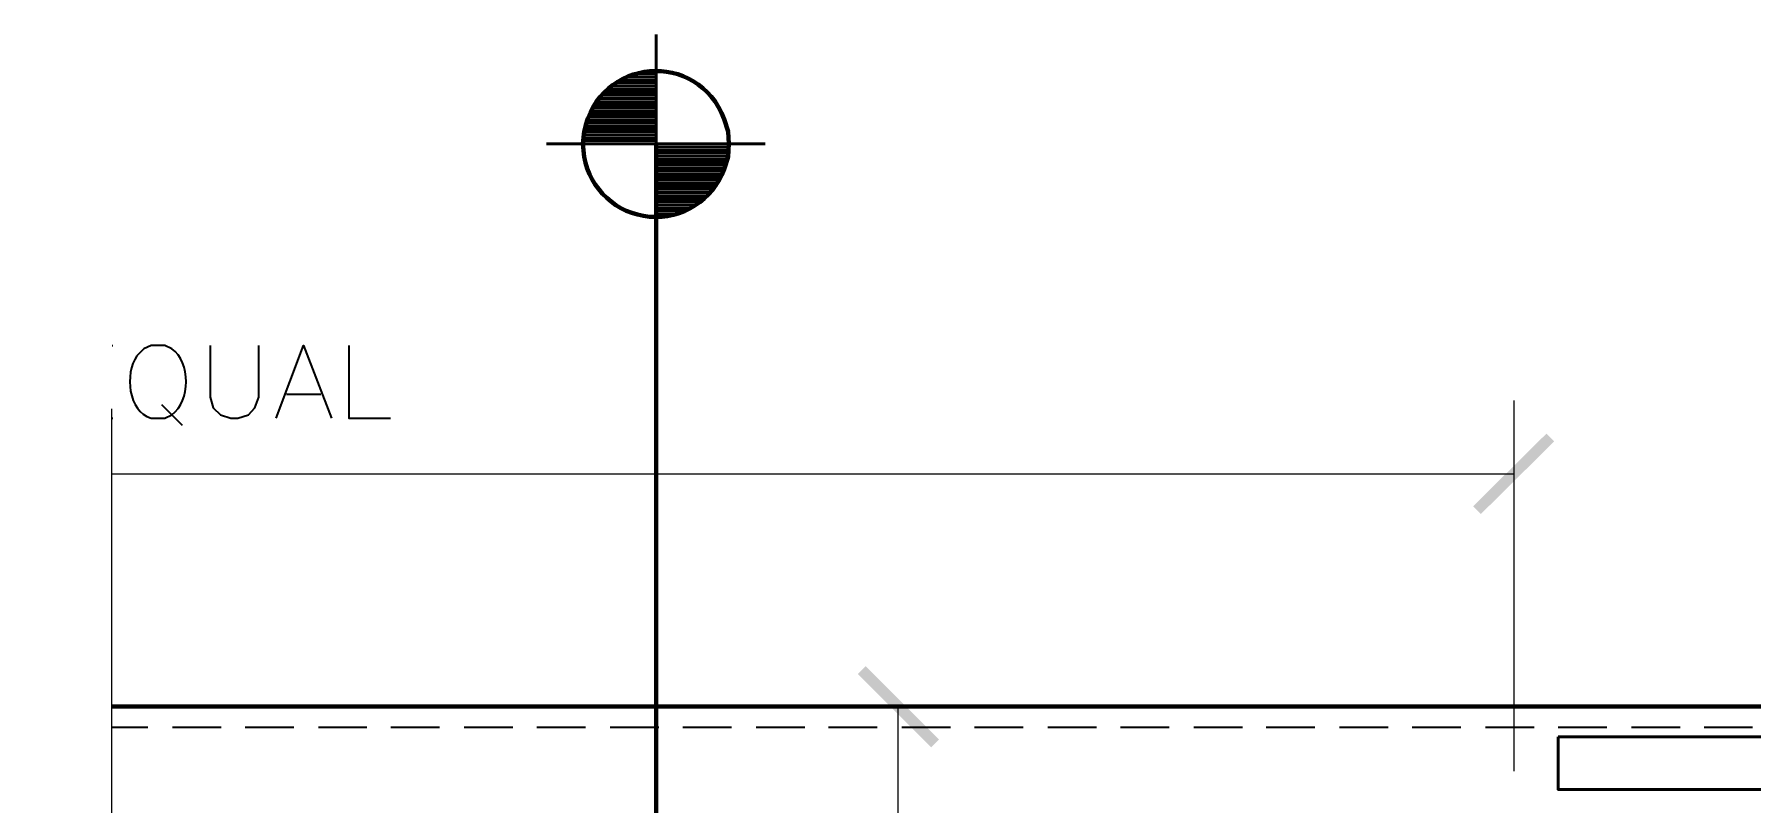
# Model space of a CAD drawing. Header units: inches. Extents: x 5 to 516, y -193 to 129.
# Drawn here: x 90.91 to 99.75, y -46.89 to -42.93 of the extents above; entities that cross this region are included whole.
import ezdxf

# ---------------------------------------------------------------- set-up
doc = ezdxf.new("R2010")
doc.units = ezdxf.units.IN
doc.header["$MEASUREMENT"] = 0
doc.layers.add('PDF4_Geometry', color=7, linetype='Continuous')
doc.layers.add('PDF4_Solid Fills', color=7, linetype='Continuous')

msp = doc.modelspace()

# ---------------------------------------------------------------- hatches: boundary and pattern name
at = {"layer": 'PDF4_Solid Fills', "transparency": 33554559}
msp.add_hatch(color=256, dxfattribs=at).paths.add_polyline_path([(95.1454219, -46.2196462), (95.5220869, -46.5963113), (95.5620869, -46.5563112), (95.1854219, -46.1796462)])

# ---------------------------------------------------------------- linework, layer by layer
at = {"layer": 'PDF4_Geometry', "lineweight": 50}
for points in [[(94.1087567, -42.9296443), (94.1087567, -44.0563111)], [(93.9020882, -43.1796443), (94.1087549, -43.1796443)], [(93.9254206, -43.1663115), (94.108754, -43.1663115)], [(93.958756, -43.1496489), (94.108756, -43.1496489)], [(94.0020876, -43.1329795), (94.1087542, -43.1329795)], [(93.8020889, -43.2763104), (94.1087556, -43.2763104)], [(93.8154217, -43.2596478), (94.108755, -43.2596478)], [(93.8287545, -43.2429785), (94.1087545, -43.2429785)], [(93.8420873, -43.2263159), (94.108754, -43.2263159)], [(93.8587567, -43.2129831), (94.1087567, -43.2129831)], [(93.8787558, -43.1963137), (94.1087559, -43.1963137)], [(93.7554207, -43.3696468), (94.1087541, -43.3696468)], [(93.7587539, -43.3529842), (94.108754, -43.3529842)], [(93.7654203, -43.3363148), (94.1087537, -43.3363148)], [(93.7754233, -43.322982), (94.1087567, -43.322982)], [(93.7820897, -43.3063126), (94.1087564, -43.3063126)], [(93.7920893, -43.2896432), (94.108756, -43.2896432)], [(93.7354215, -43.4463137), (94.1087549, -43.4463137)], [(93.7387547, -43.4296443), (94.1087548, -43.4296443)], [(93.7420879, -43.4163115), (94.1087546, -43.4163115)], [(93.7454211, -43.3996489), (94.1087545, -43.3996489)], [(93.7487543, -43.3829796), (94.1087544, -43.3829796)], [(93.5454225, -43.4929785), (94.6687558, -43.4929785)], [(93.7320883, -43.4763159), (94.108755, -43.4763159)], [(93.7354215, -43.4629831), (94.1087549, -43.4629831)], [(94.4820884, -43.5096479), (94.108755, -43.5096479)], [(94.4820884, -43.5263105), (94.108755, -43.5263105)], [(94.4787552, -43.5396433), (94.1087552, -43.5396433)], [(94.4787552, -43.5563126), (94.1087552, -43.5563126)], [(94.475422, -43.572982), (94.1087553, -43.572982)], [(94.4720888, -43.5863148), (94.1087555, -43.5863148)], [(94.4654224, -43.6029842), (94.1087557, -43.6029842)], [(94.4620892, -43.6196468), (94.1087559, -43.6196468)], [(94.4554228, -43.6329796), (94.1087561, -43.6329796)], [(94.432087, -43.6796444), (94.1087537, -43.6796444)], [(94.4220875, -43.6963137), (94.1087541, -43.6963137)], [(94.4120879, -43.7129831), (94.1087545, -43.7129831)], [(94.4487564, -43.649649), (94.1087564, -43.649649)], [(94.44209, -43.6663116), (94.1087567, -43.6663116)], [(94.3554201, -43.7763105), (94.1087534, -43.7763105)], [(94.3354209, -43.7896433), (94.1087542, -43.7896433)], [(94.4020883, -43.7263159), (94.1087549, -43.7263159)], [(94.3154217, -43.8063127), (94.108755, -43.8063127)], [(94.3887555, -43.7429785), (94.1087555, -43.7429785)], [(94.3720895, -43.7596479), (94.1087561, -43.7596479)], [(94.258754, -43.8363148), (94.108754, -43.8363148)], [(94.2154224, -43.8529842), (94.1087557, -43.8529842)], [(94.2887561, -43.822982), (94.1087561, -43.822982)]]:
    msp.add_lwpolyline(points, dxfattribs=at)
at = {"layer": 'PDF4_Geometry', "lineweight": 70}
msp.add_lwpolyline([(93.738755, -43.4296451), (93.7320883, -43.4929785), (93.738755, -43.5596452, 0.767196365), (94.4587551, -43.6229785), (94.4787551, -43.5596452), (94.4820884, -43.4929785), (94.4787551, -43.4296451), (94.4587551, -43.3663118)], format="xyb", dxfattribs=at)
at = {"layer": 'PDF4_Geometry', "lineweight": 50}
for points in [[(94.48209, -43.4929785), (94.1087567, -43.4929785)], [(98.7454215, -46.5429801), (98.7454215, -46.8129801), (100.7454217, -46.8129801), (100.7454217, -46.5429801)]]:
    msp.add_lwpolyline(points, close=True, dxfattribs=at)
at = {"layer": 'PDF4_Geometry', "lineweight": 70}
for points in [[(94.1087567, -43.4929785), (94.1087567, -67.6729799)], [(128.1454246, -46.9696498), (128.1454246, -46.3863164), (91.3120883, -46.3863164)]]:
    msp.add_lwpolyline(points, dxfattribs=at)
at = {"layer": 'PDF4_Geometry', "lineweight": 35}
for points in [[(91.3120917, -44.5296471), (91.315425, -44.5296471)], [(91.618757, -44.5463138), (91.5820903, -44.5296471), (91.5120903, -44.5296471), (91.4754237, -44.5463138), (91.438757, -44.5829805)], [(91.8154215, -44.5296471), (91.8154215, -44.7963138), (91.8320882, -44.8496472), (91.8687549, -44.8863138), (91.9220882, -44.9029805), (91.9587549, -44.9029805), (92.0120882, -44.8863138), (92.0454215, -44.8496472), (92.0654215, -44.7963138), (92.0654215, -44.5296471)], [(92.1554213, -44.9029789), (92.2954213, -44.5296455), (92.4387546, -44.9029789)], [(92.528753, -44.5296471), (92.528753, -44.9029805), (92.7420864, -44.9029805)], [(92.2087524, -44.7796472), (92.3854191, -44.7796472)], [(91.5654215, -44.8329783), (91.6720882, -44.939645)], [(91.3120917, -44.9029789), (91.315425, -44.9029789)], [(91.5120903, -44.9029805), (91.5820903, -44.9029805), (91.618757, -44.8863138)], [(91.3120917, -46.4929787), (91.495425, -46.4929787)], [(91.6220893, -46.4929787), (91.8720893, -46.4929787)], [(91.995421, -46.4929787), (92.245421, -46.4929787)], [(92.3720893, -46.4929787), (92.6220893, -46.4929787)], [(92.7454211, -46.4929787), (92.9954211, -46.4929787)], [(93.1220894, -46.4929787), (93.3720894, -46.4929787)], [(93.4954211, -46.4929787), (93.7454211, -46.4929787)], [(93.8720894, -46.4929787), (94.1220895, -46.4929787)], [(94.2454212, -46.4929787), (94.4954212, -46.4929787)], [(94.6220895, -46.4929787), (94.8720895, -46.4929787)], [(94.9954212, -46.4929787), (95.2454213, -46.4929787)], [(95.3720896, -46.4929787), (95.6220896, -46.4929787)], [(95.7454213, -46.4929787), (95.9954213, -46.4929787)], [(96.1220896, -46.4929787), (96.3720896, -46.4929787)], [(96.4954214, -46.4929787), (96.7454214, -46.4929787)], [(96.8720897, -46.4929787), (97.1220897, -46.4929787)], [(97.2454214, -46.4929787), (97.4954214, -46.4929787)], [(97.6220897, -46.4929787), (97.8720898, -46.4929787)], [(97.9954215, -46.4929787), (98.2454215, -46.4929787)], [(98.3720898, -46.4929787), (98.6220898, -46.4929787)], [(98.7454215, -46.4929787), (98.9954216, -46.4929787)], [(99.1220899, -46.4929787), (99.3720899, -46.4929787)], [(99.4954216, -46.4929787), (99.7454216, -46.4929787)]]:
    msp.add_lwpolyline(points, dxfattribs=at)
at = {"layer": 'PDF4_Geometry', "lineweight": 15}
for points in [[(91.3087551, -44.8563141), (91.3087551, -55.3929818), (90.9120884, -55.5896481), (91.6754218, -55.6729815), (91.3087551, -55.9229815), (91.3087551, -66.6729832)], [(98.5187573, -46.7196497), (98.5187573, -44.8129829)], [(91.3120917, -45.1896475), (98.518759, -45.1896475)], [(95.1020904, -46.3863164), (94.978757, -46.3863164)], [(95.3520904, -49.8863167), (95.3520904, -46.3863164)]]:
    msp.add_lwpolyline(points, dxfattribs=at)
at = {"layer": 'PDF4_Geometry', "lineweight": 70}
msp.add_open_spline([(94.4587551, -43.3663118), (94.3234217, -43.0062007), (93.8134217, -43.0474784), (93.738755, -43.4296451)], degree=3, dxfattribs=at)
at = {"layer": 'PDF4_Geometry', "lineweight": 35}
for points in [[(91.438757, -44.5829805), (91.3754792, -44.6754249), (91.3933126, -44.8707583), (91.5120903, -44.9029805)], [(91.618757, -44.8863138), (91.7153126, -44.8161472), (91.7173126, -44.6160916), (91.618757, -44.5463138)]]:
    msp.add_open_spline(points, degree=3, dxfattribs=at)
at = {"layer": 'PDF4_Solid Fills', "lineweight": 50, "transparency": 33554559}
for points in [[(98.3087557, -45.3563141), (98.3487557, -45.3963141), (98.6854223, -44.9829808)], [(98.348754, -45.3963125), (98.6854207, -44.9829791), (98.7254207, -45.0229791)]]:
    msp.add_solid(points, dxfattribs=at)

doc.saveas('drawing.dxf')
